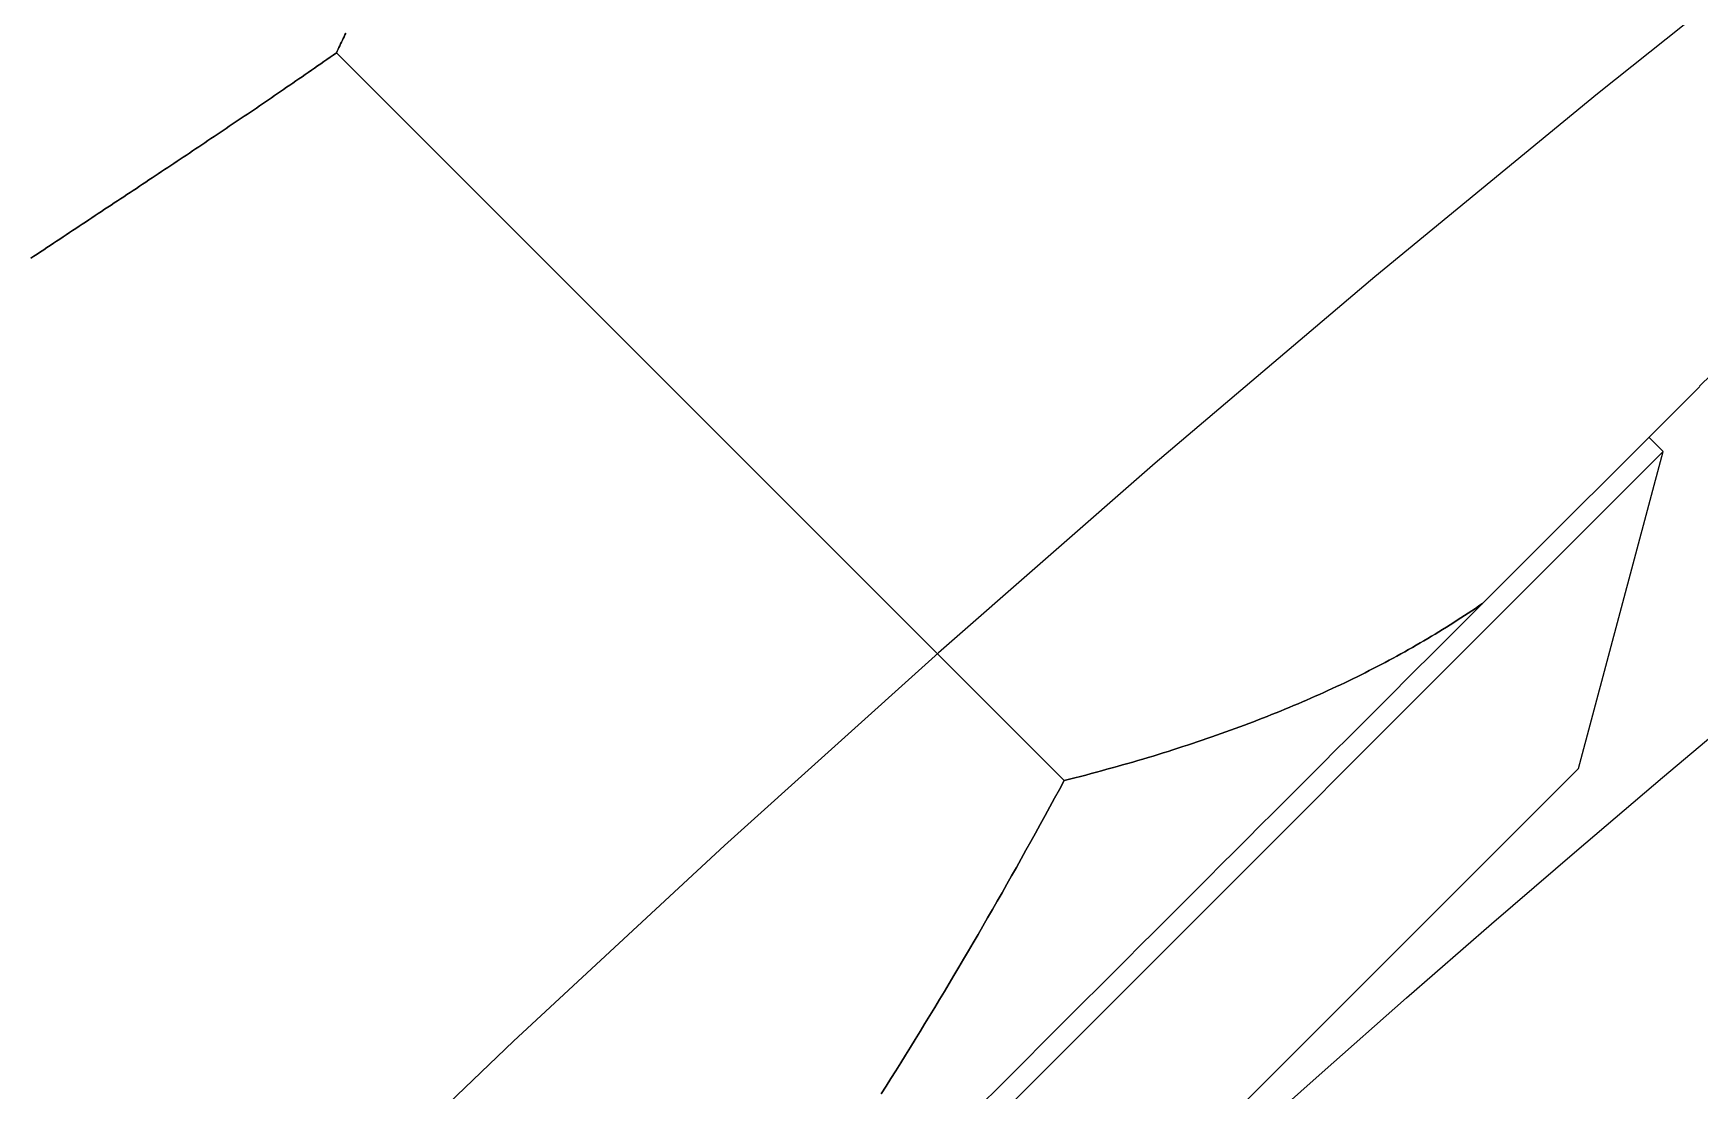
# Model space of a CAD drawing. Extents: x -76 to 193, y -84 to 42.
# Drawn here: x -28.424 to -24.976, y 29.011 to 31.199 of the extents above; entities that cross this region are included whole.
import ezdxf

# ---------------------------------------------------------------- set-up
doc = ezdxf.new("R2010")
doc.units = 0
doc.linetypes.add('DASHED', pattern=[19.05, 12.7, -6.35])
doc.layers.get('0').update_dxf_attribs({"linetype": 'CONTINUOUS'})

msp = doc.modelspace()

# ---------------------------------------------------------------- linework, layer by layer
at = {"color": 7, "linetype": 'CONTINUOUS', "extrusion": (0.612372, 0.612372, 0.5)}
for p, q in [((-26.2909, 29.653, 4.1176), (-27.7965, 31.1585, 4.1176)), ((-24.9761, 30.4686, 1.5084), (-25.4256, 30.0192, 2.6093))]:
    msp.add_line(p, q, dxfattribs=at)
at = {"color": 7, "linetype": 'CONTINUOUS', "extrusion": (0.612372, 0.612372, -0.5)}
for p, q in [((-26.2909, 29.653, -4.1176), (-27.7965, 31.1585, -4.1176)), ((-25.4256, 30.0192, -2.6093), (-24.9761, 30.4686, -1.5084))]:
    msp.add_line(p, q, dxfattribs=at)
at = {"color": 7, "linetype": 'CONTINUOUS', "extrusion": (1.51e-14, 1.48e-14, -1)}
msp.add_line((-26.2909, 29.653, -4.1176), (-27.7965, 31.1585, -4.1176), dxfattribs=at)
at = {"color": 7, "linetype": 'CONTINUOUS'}
for p, q in [((-26.2909, 29.653, 4.1176), (-27.7965, 31.1585, 4.1176)), ((-25.0513, 30.3338), (-25.0811, 30.3636)), ((-30.3338, 25.0513), (-25.0513, 30.3338)), ((-25.2271, 29.6777), (-25.0513, 30.3338)), ((-29.6777, 25.2271), (-25.2271, 29.6777))]:
    msp.add_line(p, q, dxfattribs=at)
at = {"color": 7, "linetype": 'CONTINUOUS', "extrusion": (0.707107, -0.707107, 0)}
for p, q in [((-25.4256, 30.0192, -2.6093), (-24.9761, 30.4686, -1.5084)), ((-24.9761, 30.4686, 1.5084), (-25.4256, 30.0192, 2.6093))]:
    msp.add_line(p, q, dxfattribs=at)
at = {"color": 7}
for points in [[(-27.7965, 31.1585, 4.1177), (-27.7947, 31.1623, 4.1109), (-27.7929, 31.166, 4.1041), (-27.7912, 31.1698, 4.0974), (-27.7894, 31.1735, 4.0907), (-27.7877, 31.1772, 4.0839), (-27.7859, 31.1809, 4.0773), (-27.7842, 31.1847, 4.0706), (-27.7824, 31.1884, 4.0639), (-27.7807, 31.1921, 4.0572), (-27.779, 31.1958, 4.0506), (-27.7773, 31.1995, 4.0439)], [(-27.7773, 31.1995, -4.0439), (-27.779, 31.1958, -4.0506), (-27.7807, 31.1921, -4.0572), (-27.7824, 31.1884, -4.0639), (-27.7842, 31.1847, -4.0706), (-27.7859, 31.1809, -4.0773), (-27.7877, 31.1772, -4.0839), (-27.7894, 31.1735, -4.0907), (-27.7912, 31.1698, -4.0974), (-27.7929, 31.166, -4.1041), (-27.7947, 31.1623, -4.1109), (-27.7965, 31.1585, -4.1177)], [(-27.7965, 31.1585, -4.1177), (-27.803, 31.154, -4.1177), (-27.8095, 31.1495, -4.1177), (-27.816, 31.1449, -4.1177), (-27.8225, 31.1404, -4.1177), (-27.8289, 31.136, -4.1177), (-27.8354, 31.1315, -4.1177), (-27.8418, 31.127, -4.1177), (-27.8483, 31.1225, -4.1177), (-27.8547, 31.1181, -4.1177), (-27.8611, 31.1137, -4.1177), (-27.8675, 31.1092, -4.1177), (-27.8739, 31.1048, -4.1177), (-27.8803, 31.1004, -4.1177), (-27.8867, 31.0961, -4.1177), (-27.8931, 31.0917, -4.1177), (-27.8994, 31.0873, -4.1177), (-27.9058, 31.083, -4.1177), (-27.9121, 31.0787, -4.1177), (-27.9184, 31.0744, -4.1177), (-27.9247, 31.0701, -4.1177), (-27.931, 31.0658, -4.1177), (-27.9372, 31.0615, -4.1177), (-27.9435, 31.0572, -4.1177), (-27.9497, 31.053, -4.1177), (-27.9559, 31.0487, -4.1177), (-27.9621, 31.0445, -4.1177), (-27.9683, 31.0403, -4.1177), (-27.9745, 31.0361, -4.1177), (-27.9807, 31.0319, -4.1177), (-27.987, 31.0277, -4.1177), (-27.9932, 31.0235, -4.1177), (-27.9994, 31.0193, -4.1177), (-28.0057, 31.0151, -4.1177), (-28.0119, 31.0108, -4.1177), (-28.0182, 31.0066, -4.1177), (-28.0245, 31.0024, -4.1177), (-28.0308, 30.9982, -4.1177), (-28.037, 30.9939, -4.1177), (-28.0434, 30.9897, -4.1177), (-28.0497, 30.9854, -4.1177), (-28.056, 30.9812, -4.1177), (-28.0623, 30.977, -4.1177), (-28.0687, 30.9727, -4.1177), (-28.075, 30.9684, -4.1177), (-28.0814, 30.9642, -4.1177), (-28.0878, 30.9599, -4.1177), (-28.0941, 30.9557, -4.1177), (-28.1005, 30.9514, -4.1177), (-28.1069, 30.9471, -4.1177), (-28.1133, 30.9429, -4.1177), (-28.1198, 30.9386, -4.1177), (-28.1262, 30.9343, -4.1177), (-28.1326, 30.93, -4.1177), (-28.1391, 30.9257, -4.1177), (-28.1455, 30.9214, -4.1177), (-28.152, 30.9171, -4.1177), (-28.1584, 30.9128, -4.1177), (-28.1649, 30.9085, -4.1177), (-28.1714, 30.9042, -4.1177), (-28.1779, 30.8999, -4.1177), (-28.1844, 30.8956, -4.1177), (-28.1909, 30.8913, -4.1177), (-28.1974, 30.887, -4.1177), (-28.2039, 30.8827, -4.1177), (-28.2104, 30.8783, -4.1177), (-28.2169, 30.874, -4.1177), (-28.2235, 30.8697, -4.1177), (-28.23, 30.8653, -4.1177), (-28.2366, 30.861, -4.1177), (-28.2431, 30.8567, -4.1177), (-28.2497, 30.8523, -4.1177), (-28.2562, 30.848, -4.1177), (-28.2628, 30.8436, -4.1177), (-28.2694, 30.8392, -4.1177), (-28.276, 30.8349, -4.1177), (-28.2826, 30.8305, -4.1177), (-28.2892, 30.8262, -4.1177), (-28.2958, 30.8218, -4.1177), (-28.3024, 30.8174, -4.1177), (-28.309, 30.813, -4.1177), (-28.3156, 30.8086, -4.1177), (-28.3223, 30.8043, -4.1177), (-28.3289, 30.7999, -4.1177), (-28.3355, 30.7955, -4.1177), (-28.3422, 30.7911, -4.1177), (-28.3488, 30.7867, -4.1177), (-28.3555, 30.7823, -4.1177), (-28.3621, 30.7779, -4.1177), (-28.3688, 30.7734, -4.1177), (-28.3754, 30.769, -4.1177), (-28.3821, 30.7646, -4.1177), (-28.3888, 30.7602, -4.1177), (-28.3954, 30.7558, -4.1177), (-28.4021, 30.7513, -4.1177), (-28.4088, 30.7469, -4.1177), (-28.4155, 30.7424, -4.1177), (-28.4222, 30.738, -4.1177), (-28.4289, 30.7336, -4.1177)], [(-28.4289, 30.7336, 4.1177), (-28.4222, 30.738, 4.1177), (-28.4155, 30.7424, 4.1177), (-28.4088, 30.7469, 4.1177), (-28.4021, 30.7513, 4.1177), (-28.3954, 30.7558, 4.1177), (-28.3888, 30.7602, 4.1177), (-28.3821, 30.7646, 4.1177), (-28.3754, 30.769, 4.1177), (-28.3688, 30.7734, 4.1177), (-28.3621, 30.7779, 4.1177), (-28.3555, 30.7823, 4.1177), (-28.3488, 30.7867, 4.1177), (-28.3422, 30.7911, 4.1177), (-28.3355, 30.7955, 4.1177), (-28.3289, 30.7999, 4.1177), (-28.3223, 30.8043, 4.1177), (-28.3156, 30.8086, 4.1177), (-28.309, 30.813, 4.1177), (-28.3024, 30.8174, 4.1177), (-28.2958, 30.8218, 4.1177), (-28.2892, 30.8262, 4.1177), (-28.2826, 30.8305, 4.1177), (-28.276, 30.8349, 4.1177), (-28.2694, 30.8392, 4.1177), (-28.2628, 30.8436, 4.1177), (-28.2562, 30.848, 4.1177), (-28.2497, 30.8523, 4.1177), (-28.2431, 30.8567, 4.1177), (-28.2366, 30.861, 4.1177), (-28.23, 30.8653, 4.1177), (-28.2235, 30.8697, 4.1177), (-28.2169, 30.874, 4.1177), (-28.2104, 30.8783, 4.1177), (-28.2039, 30.8827, 4.1177), (-28.1974, 30.887, 4.1177), (-28.1909, 30.8913, 4.1177), (-28.1844, 30.8956, 4.1177), (-28.1779, 30.8999, 4.1177), (-28.1714, 30.9042, 4.1177), (-28.1649, 30.9085, 4.1177), (-28.1584, 30.9128, 4.1177), (-28.152, 30.9171, 4.1177), (-28.1455, 30.9214, 4.1177), (-28.1391, 30.9257, 4.1177), (-28.1326, 30.93, 4.1177), (-28.1262, 30.9343, 4.1177), (-28.1198, 30.9386, 4.1177), (-28.1133, 30.9429, 4.1177), (-28.1069, 30.9471, 4.1177), (-28.1005, 30.9514, 4.1177), (-28.0941, 30.9557, 4.1177), (-28.0878, 30.9599, 4.1177), (-28.0814, 30.9642, 4.1177), (-28.075, 30.9684, 4.1177), (-28.0687, 30.9727, 4.1177), (-28.0623, 30.977, 4.1177), (-28.056, 30.9812, 4.1177), (-28.0497, 30.9854, 4.1177), (-28.0434, 30.9897, 4.1177), (-28.037, 30.9939, 4.1177), (-28.0308, 30.9982, 4.1177), (-28.0245, 31.0024, 4.1177), (-28.0182, 31.0066, 4.1177), (-28.0119, 31.0108, 4.1177), (-28.0057, 31.0151, 4.1177), (-27.9994, 31.0193, 4.1177), (-27.9932, 31.0235, 4.1177), (-27.987, 31.0277, 4.1177), (-27.9807, 31.0319, 4.1177), (-27.9745, 31.0361, 4.1177), (-27.9683, 31.0403, 4.1177), (-27.9621, 31.0445, 4.1177), (-27.9559, 31.0487, 4.1177), (-27.9497, 31.053, 4.1177), (-27.9435, 31.0572, 4.1177), (-27.9372, 31.0615, 4.1177), (-27.931, 31.0658, 4.1177), (-27.9247, 31.0701, 4.1177), (-27.9184, 31.0744, 4.1177), (-27.9121, 31.0787, 4.1177), (-27.9058, 31.083, 4.1177), (-27.8994, 31.0873, 4.1177), (-27.8931, 31.0917, 4.1177), (-27.8867, 31.0961, 4.1177), (-27.8803, 31.1004, 4.1177), (-27.8739, 31.1048, 4.1177), (-27.8675, 31.1092, 4.1177), (-27.8611, 31.1137, 4.1177), (-27.8547, 31.1181, 4.1177), (-27.8483, 31.1225, 4.1177), (-27.8418, 31.127, 4.1177), (-27.8354, 31.1315, 4.1177), (-27.8289, 31.136, 4.1177), (-27.8225, 31.1404, 4.1177), (-27.816, 31.1449, 4.1177), (-27.8095, 31.1495, 4.1177), (-27.803, 31.154, 4.1177), (-27.7965, 31.1585, 4.1177)], [(-25.4256, 30.0192, 2.6093), (-25.4329, 30.0142, 2.6244), (-25.4402, 30.0092, 2.6395), (-25.4476, 30.0042, 2.6547), (-25.455, 29.9993, 2.6698), (-25.4625, 29.9944, 2.6849), (-25.47, 29.9895, 2.7001), (-25.4775, 29.9846, 2.7152), (-25.485, 29.9798, 2.7304), (-25.4926, 29.975, 2.7456), (-25.5002, 29.9702, 2.7607), (-25.5079, 29.9655, 2.7759), (-25.5156, 29.9607, 2.7911), (-25.5233, 29.956, 2.8063), (-25.531, 29.9514, 2.8215), (-25.5388, 29.9467, 2.8367), (-25.5466, 29.9421, 2.8519), (-25.5545, 29.9376, 2.8672), (-25.5624, 29.933, 2.8824), (-25.5703, 29.9285, 2.8976), (-25.5783, 29.924, 2.9129), (-25.5862, 29.9195, 2.9282), (-25.5943, 29.915, 2.9435), (-25.6023, 29.9106, 2.9588), (-25.6104, 29.9062, 2.9741), (-25.6186, 29.9018, 2.9894), (-25.6267, 29.8975, 3.0047), (-25.635, 29.8932, 3.0201), (-25.6432, 29.8889, 3.0354), (-25.6515, 29.8846, 3.0508), (-25.6598, 29.8803, 3.0662), (-25.6682, 29.8761, 3.0816), (-25.6766, 29.8719, 3.097), (-25.685, 29.8677, 3.1125), (-25.6935, 29.8636, 3.1279), (-25.702, 29.8595, 3.1434), (-25.7105, 29.8554, 3.1589), (-25.7191, 29.8513, 3.1744), (-25.7277, 29.8472, 3.1899), (-25.7364, 29.8432, 3.2055), (-25.7451, 29.8392, 3.221), (-25.7538, 29.8352, 3.2366), (-25.7626, 29.8313, 3.2522), (-25.7714, 29.8273, 3.2678), (-25.7803, 29.8234, 3.2835), (-25.7892, 29.8195, 3.2991), (-25.7981, 29.8157, 3.3148), (-25.8071, 29.8118, 3.3305), (-25.8161, 29.808, 3.3462), (-25.8252, 29.8042, 3.362), (-25.8343, 29.8005, 3.3777), (-25.8434, 29.7967, 3.3935), (-25.8526, 29.793, 3.4093), (-25.8618, 29.7893, 3.4252), (-25.8711, 29.7856, 3.441), (-25.8804, 29.7819, 3.4569), (-25.8898, 29.7783, 3.4728), (-25.8992, 29.7747, 3.4888), (-25.9086, 29.7711, 3.5047), (-25.9181, 29.7675, 3.5207), (-25.9276, 29.764, 3.5368), (-25.9372, 29.7604, 3.5528), (-25.9468, 29.7569, 3.5689), (-25.9565, 29.7535, 3.585), (-25.9662, 29.75, 3.6011), (-25.9759, 29.7466, 3.6172), (-25.9857, 29.7431, 3.6334), (-25.9956, 29.7397, 3.6497), (-26.0055, 29.7364, 3.6659), (-26.0154, 29.733, 3.6822), (-26.0254, 29.7297, 3.6985), (-26.0354, 29.7264, 3.7148), (-26.0455, 29.7231, 3.7312), (-26.0556, 29.7198, 3.7476), (-26.0658, 29.7165, 3.7641), (-26.076, 29.7133, 3.7805), (-26.0863, 29.7101, 3.797), (-26.0966, 29.7069, 3.8136), (-26.107, 29.7037, 3.8301), (-26.1174, 29.7006, 3.8468), (-26.1278, 29.6975, 3.8634), (-26.1383, 29.6944, 3.8801), (-26.1489, 29.6913, 3.8968), (-26.1595, 29.6882, 3.9135), (-26.1702, 29.6852, 3.9303), (-26.1809, 29.6821, 3.9472), (-26.1917, 29.6791, 3.964), (-26.2025, 29.6762, 3.9809), (-26.2134, 29.6732, 3.9979), (-26.2243, 29.6702, 4.0149), (-26.2353, 29.6673, 4.0319), (-26.2463, 29.6644, 4.049), (-26.2574, 29.6615, 4.0661), (-26.2685, 29.6587, 4.0832), (-26.2797, 29.6558, 4.1004), (-26.2909, 29.653, 4.1177)], [(-26.2909, 29.653, -4.1177), (-26.2797, 29.6558, -4.1004), (-26.2685, 29.6587, -4.0832), (-26.2574, 29.6615, -4.0661), (-26.2463, 29.6644, -4.049), (-26.2353, 29.6673, -4.0319), (-26.2243, 29.6702, -4.0149), (-26.2134, 29.6732, -3.9979), (-26.2025, 29.6762, -3.9809), (-26.1917, 29.6791, -3.964), (-26.1809, 29.6821, -3.9472), (-26.1702, 29.6852, -3.9303), (-26.1595, 29.6882, -3.9135), (-26.1489, 29.6913, -3.8968), (-26.1383, 29.6944, -3.8801), (-26.1278, 29.6975, -3.8634), (-26.1174, 29.7006, -3.8468), (-26.107, 29.7037, -3.8301), (-26.0966, 29.7069, -3.8136), (-26.0863, 29.7101, -3.797), (-26.076, 29.7133, -3.7805), (-26.0658, 29.7165, -3.7641), (-26.0556, 29.7198, -3.7476), (-26.0455, 29.7231, -3.7312), (-26.0354, 29.7264, -3.7148), (-26.0254, 29.7297, -3.6985), (-26.0154, 29.733, -3.6822), (-26.0055, 29.7364, -3.6659), (-25.9956, 29.7397, -3.6497), (-25.9857, 29.7431, -3.6334), (-25.9759, 29.7466, -3.6172), (-25.9662, 29.75, -3.6011), (-25.9565, 29.7535, -3.585), (-25.9468, 29.7569, -3.5689), (-25.9372, 29.7604, -3.5528), (-25.9276, 29.764, -3.5368), (-25.9181, 29.7675, -3.5207), (-25.9086, 29.7711, -3.5047), (-25.8992, 29.7747, -3.4888), (-25.8898, 29.7783, -3.4728), (-25.8804, 29.7819, -3.4569), (-25.8711, 29.7856, -3.441), (-25.8618, 29.7893, -3.4252), (-25.8526, 29.793, -3.4093), (-25.8434, 29.7967, -3.3935), (-25.8343, 29.8005, -3.3777), (-25.8252, 29.8042, -3.362), (-25.8161, 29.808, -3.3462), (-25.8071, 29.8118, -3.3305), (-25.7981, 29.8157, -3.3148), (-25.7892, 29.8195, -3.2991), (-25.7803, 29.8234, -3.2835), (-25.7714, 29.8273, -3.2678), (-25.7626, 29.8313, -3.2522), (-25.7538, 29.8352, -3.2366), (-25.7451, 29.8392, -3.221), (-25.7364, 29.8432, -3.2055), (-25.7277, 29.8472, -3.1899), (-25.7191, 29.8513, -3.1744), (-25.7105, 29.8554, -3.1589), (-25.702, 29.8595, -3.1434), (-25.6935, 29.8636, -3.1279), (-25.685, 29.8677, -3.1125), (-25.6766, 29.8719, -3.097), (-25.6682, 29.8761, -3.0816), (-25.6598, 29.8803, -3.0662), (-25.6515, 29.8846, -3.0508), (-25.6432, 29.8889, -3.0354), (-25.635, 29.8932, -3.0201), (-25.6267, 29.8975, -3.0047), (-25.6186, 29.9018, -2.9894), (-25.6104, 29.9062, -2.9741), (-25.6023, 29.9106, -2.9588), (-25.5943, 29.915, -2.9435), (-25.5862, 29.9195, -2.9282), (-25.5783, 29.924, -2.9129), (-25.5703, 29.9285, -2.8976), (-25.5624, 29.933, -2.8824), (-25.5545, 29.9376, -2.8672), (-25.5466, 29.9421, -2.8519), (-25.5388, 29.9467, -2.8367), (-25.531, 29.9514, -2.8215), (-25.5233, 29.956, -2.8063), (-25.5156, 29.9607, -2.7911), (-25.5079, 29.9655, -2.7759), (-25.5002, 29.9702, -2.7607), (-25.4926, 29.975, -2.7456), (-25.485, 29.9798, -2.7304), (-25.4775, 29.9846, -2.7152), (-25.47, 29.9895, -2.7001), (-25.4625, 29.9944, -2.6849), (-25.455, 29.9993, -2.6698), (-25.4476, 30.0042, -2.6547), (-25.4402, 30.0092, -2.6395), (-25.4329, 30.0142, -2.6244), (-25.4256, 30.0192, -2.6093)], [(-26.6694, 29.0045, -4.1177), (-26.6593, 29.0204, -4.1177), (-26.6492, 29.0364, -4.1177), (-26.6391, 29.0525, -4.1177), (-26.629, 29.0686, -4.1177), (-26.6189, 29.0848, -4.1177), (-26.6089, 29.1011, -4.1177), (-26.5988, 29.1173, -4.1177), (-26.5888, 29.1337, -4.1177), (-26.5788, 29.1501, -4.1177), (-26.5687, 29.1666, -4.1177), (-26.5587, 29.1831, -4.1177), (-26.5487, 29.1997, -4.1177), (-26.5387, 29.2163, -4.1177), (-26.5288, 29.233, -4.1177), (-26.5188, 29.2498, -4.1177), (-26.5088, 29.2666, -4.1177), (-26.4989, 29.2835, -4.1177), (-26.4889, 29.3004, -4.1177), (-26.479, 29.3174, -4.1177), (-26.469, 29.3345, -4.1177), (-26.4591, 29.3516, -4.1177), (-26.4492, 29.3688, -4.1177), (-26.4392, 29.3861, -4.1177), (-26.4293, 29.4034, -4.1177), (-26.4194, 29.4208, -4.1177), (-26.4095, 29.4382, -4.1177), (-26.3996, 29.4558, -4.1177), (-26.3897, 29.4733, -4.1177), (-26.3798, 29.491, -4.1177), (-26.3699, 29.5087, -4.1177), (-26.36, 29.5265, -4.1177), (-26.3502, 29.5444, -4.1177), (-26.3403, 29.5623, -4.1177), (-26.3304, 29.5803, -4.1177), (-26.3205, 29.5984, -4.1177), (-26.3107, 29.6165, -4.1177), (-26.3008, 29.6347, -4.1177), (-26.2909, 29.653, -4.1177)], [(-26.2909, 29.653, 4.1177), (-26.3008, 29.6347, 4.1177), (-26.3107, 29.6165, 4.1177), (-26.3205, 29.5984, 4.1177), (-26.3304, 29.5803, 4.1177), (-26.3403, 29.5623, 4.1177), (-26.3502, 29.5444, 4.1177), (-26.36, 29.5265, 4.1177), (-26.3699, 29.5087, 4.1177), (-26.3798, 29.491, 4.1177), (-26.3897, 29.4733, 4.1177), (-26.3996, 29.4558, 4.1177), (-26.4095, 29.4382, 4.1177), (-26.4194, 29.4208, 4.1177), (-26.4293, 29.4034, 4.1177), (-26.4392, 29.3861, 4.1177), (-26.4492, 29.3688, 4.1177), (-26.4591, 29.3516, 4.1177), (-26.469, 29.3345, 4.1177), (-26.479, 29.3174, 4.1177), (-26.4889, 29.3004, 4.1177), (-26.4989, 29.2835, 4.1177), (-26.5088, 29.2666, 4.1177), (-26.5188, 29.2498, 4.1177), (-26.5288, 29.233, 4.1177), (-26.5387, 29.2163, 4.1177), (-26.5487, 29.1997, 4.1177), (-26.5587, 29.1831, 4.1177), (-26.5687, 29.1666, 4.1177), (-26.5788, 29.1501, 4.1177), (-26.5888, 29.1337, 4.1177), (-26.5988, 29.1173, 4.1177), (-26.6089, 29.1011, 4.1177), (-26.6189, 29.0848, 4.1177), (-26.629, 29.0686, 4.1177), (-26.6391, 29.0525, 4.1177), (-26.6492, 29.0364, 4.1177), (-26.6593, 29.0204, 4.1177), (-26.6694, 29.0045, 4.1177)]]:
    msp.add_polyline3d(points, dxfattribs=at)
at = {"color": 7, "linetype": 'CONTINUOUS'}
msp.add_circle((0, 0), 38.8235, dxfattribs=at)
for radius, start, end in [(40, 141.82667, 128.17333), (32.9412, 90, 270), (31.7647, 90, 270)]:
    msp.add_arc((0, 0), radius, start, end, dxfattribs=at)
at = {"color": 3, "linetype": 'DASHED'}
msp.add_arc((0, 0), 40, 128.17333, 141.82667, dxfattribs=at)
at = {"color": 7, "linetype": 'CONTINUOUS', "extrusion": (0.707107, -0.707107, 0)}
for start, end in [(338.7749, 21.2251), (278.7749, 321.2251), (38.7749, 81.2251)]:
    msp.add_arc((0, 0, -39.2054), 4.1664, start, end, dxfattribs=at)

doc.saveas('drawing.dxf')
